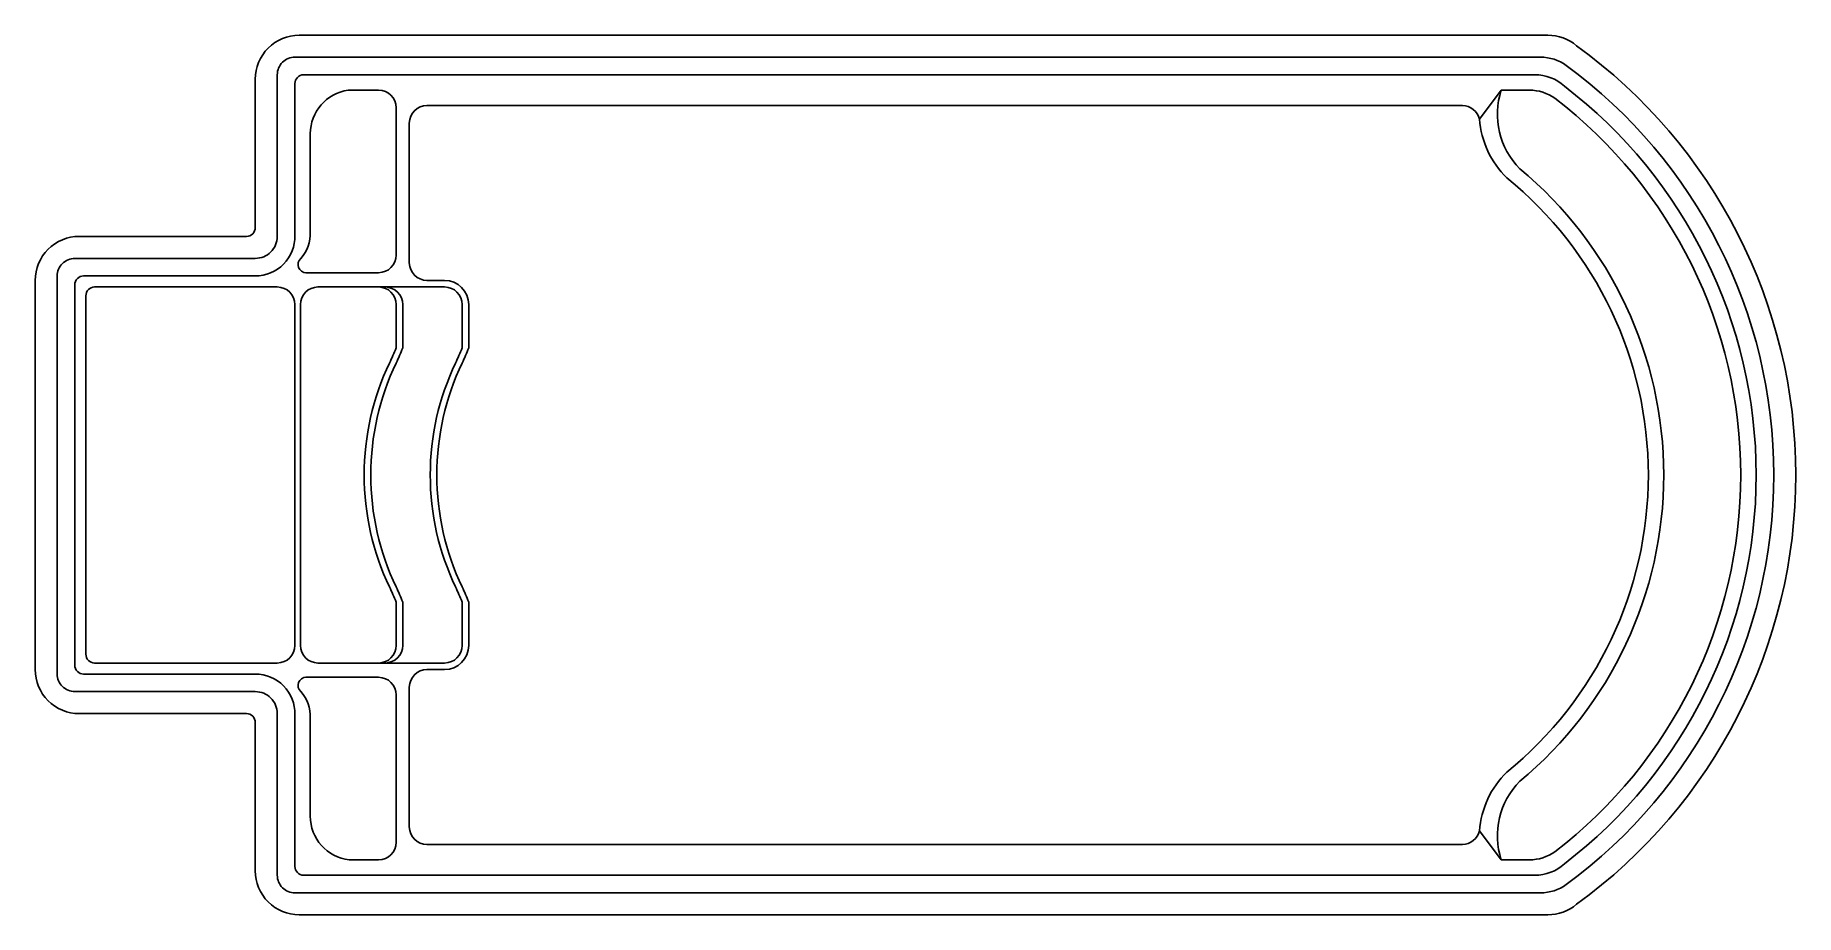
# Model space of a CAD drawing. Extents: x -1338.13 to -1330.13, y 380.42 to 384.42.
import ezdxf

# ---------------------------------------------------------------- set-up
doc = ezdxf.new("R2010")
doc.units = 0
doc.header["$LTSCALE"] = 10
doc.header["$MEASUREMENT"] = 0
doc.layers.add('Piscinas_Fibratec', color=4, linetype='CONTINUOUS')

msp = doc.modelspace()

# ---------------------------------------------------------------- linework, layer by layer
at = {"layer": 'Piscinas_Fibratec', "color": 1}
for p, q in [((-1336.7111, 384.1662), (-1336.5733, 384.1662)), ((-1331.4716, 384.1662), (-1331.5705, 384.0344)), ((-1331.4716, 384.1662), (-1331.3434, 384.1662)), ((-1336.4933, 384.0862), (-1336.4933, 383.5212)), ((-1336.3533, 384.0962), (-1335.8734, 384.0962)), ((-1335.8734, 384.0962), (-1331.6484, 384.0962)), ((-1336.4333, 384.0162), (-1336.4333, 383.5212)), ((-1336.8833, 383.9681), (-1336.8833, 383.5212)), ((-1336.4933, 383.5212), (-1336.4933, 383.4162)), ((-1336.4333, 383.5212), (-1336.4333, 383.3812)), ((-1337.5033, 383.5012), (-1337.4833, 383.5012)), ((-1336.9032, 383.3362), (-1336.7543, 383.3362)), ((-1336.7543, 383.3362), (-1336.5733, 383.3362)), ((-1336.3533, 383.3012), (-1336.3521, 383.3012)), ((-1336.3521, 383.3012), (-1336.2733, 383.3012)), ((-1337.9033, 382.4162), (-1337.9033, 383.2312)), ((-1337.8633, 383.2712), (-1337.5033, 383.2712)), ((-1337.5033, 383.2712), (-1337.4833, 383.2712)), ((-1337.4833, 383.2712), (-1337.1533, 383.2712)), ((-1337.1332, 383.2712), (-1337.1533, 383.2712)), ((-1337.1332, 383.2712), (-1337.0333, 383.2712)), ((-1336.8483, 383.2712), (-1336.5433, 383.2712)), ((-1336.4333, 383.2712), (-1336.5433, 383.2712)), ((-1336.4333, 383.2712), (-1336.3521, 383.2712)), ((-1336.3521, 383.2712), (-1336.2733, 383.2712)), ((-1336.9533, 383.1912), (-1336.9533, 382.4162)), ((-1336.9283, 383.1912), (-1336.9283, 382.4162)), ((-1336.4933, 383.1912), (-1336.4933, 382.994)), ((-1336.4633, 383.1912), (-1336.4633, 382.994)), ((-1336.1933, 383.1912), (-1336.1933, 382.994)), ((-1336.1633, 383.1912), (-1336.1633, 382.994)), ((-1337.9033, 382.4162), (-1337.9033, 381.6012)), ((-1336.9533, 381.6412), (-1336.9533, 382.4162)), ((-1336.9283, 381.6412), (-1336.9283, 382.4162)), ((-1336.4933, 381.6412), (-1336.4933, 381.8384)), ((-1336.4633, 381.6412), (-1336.4633, 381.8384)), ((-1336.1933, 381.6412), (-1336.1933, 381.8384)), ((-1336.1633, 381.6412), (-1336.1633, 381.8384)), ((-1337.8633, 381.5612), (-1337.5033, 381.5612)), ((-1337.5033, 381.5612), (-1337.4833, 381.5612)), ((-1337.4833, 381.5612), (-1337.1533, 381.5612)), ((-1337.1332, 381.5612), (-1337.1533, 381.5612)), ((-1337.1332, 381.5612), (-1337.0333, 381.5612)), ((-1336.8483, 381.5612), (-1336.5433, 381.5612)), ((-1336.4333, 381.5612), (-1336.5433, 381.5612)), ((-1336.4333, 381.5612), (-1336.3521, 381.5612)), ((-1336.3533, 381.5312), (-1336.3521, 381.5312)), ((-1336.3521, 381.5612), (-1336.2733, 381.5612)), ((-1336.3521, 381.5312), (-1336.2733, 381.5312)), ((-1336.9032, 381.4962), (-1336.7543, 381.4962)), ((-1336.7543, 381.4962), (-1336.5733, 381.4962)), ((-1336.4333, 381.3112), (-1336.4333, 381.4512)), ((-1336.4933, 381.3112), (-1336.4933, 381.4162)), ((-1336.8833, 380.8666), (-1336.8833, 381.3112)), ((-1336.4933, 380.7462), (-1336.4933, 381.3112)), ((-1336.4333, 380.8162), (-1336.4333, 381.3112)), ((-1336.8833, 380.8666), (-1336.8833, 380.8648)), ((-1336.3533, 380.7362), (-1335.8734, 380.7362)), ((-1335.8734, 380.7362), (-1331.6484, 380.7362)), ((-1331.4716, 380.6662), (-1331.5705, 380.798)), ((-1336.7065, 380.6662), (-1336.5733, 380.6662)), ((-1331.4716, 380.6662), (-1331.3434, 380.6662))]:
    msp.add_line(p, q, dxfattribs=at)
at = {"layer": 'Piscinas_Fibratec'}
msp.add_lwpolyline([(-1338.1333, 381.5312), (-1338.1333, 382.4162), (-1338.1333, 383.3012, -0.414214), (-1337.9333, 383.5012), (-1337.1733, 383.5012, 0.414214), (-1337.1333, 383.5412), (-1337.1333, 383.5512), (-1337.1333, 384.2162, -0.414214), (-1336.9333, 384.4162), (-1336.4733, 384.4162), (-1331.2598, 384.4162, -0.178828), (-1331.1298, 384.3682, -0.240494), (-1330.1333, 382.4162, -0.240494), (-1331.1298, 380.4642, -0.178828), (-1331.2598, 380.4162), (-1336.4733, 380.4162), (-1336.9333, 380.4162, -0.414214), (-1337.1333, 380.6162), (-1337.1333, 381.2812), (-1337.1333, 381.2912, 0.414214), (-1337.1733, 381.3312), (-1337.5033, 381.3312), (-1337.9333, 381.3312, -0.414214)], format="xyb", close=True, dxfattribs=at)
at = {"layer": 'Piscinas_Fibratec', "color": 2}
for points in [[(-1338.0333, 381.5112), (-1338.0333, 382.4162), (-1338.0333, 383.3212, -0.414214), (-1337.9533, 383.4012), (-1337.5033, 383.4012), (-1337.4833, 383.4012), (-1337.1333, 383.4012, 0.414214), (-1337.0333, 383.5012), (-1337.0333, 384.2362, -0.414214), (-1336.9533, 384.3162), (-1336.4733, 384.3162), (-1331.3075, 384.3162), (-1331.2934, 384.3162, -0.157639), (-1331.1763, 384.2783, -0.238782), (-1330.2333, 382.4162, -0.238782), (-1331.1763, 380.5541, -0.157639), (-1331.2934, 380.5162), (-1331.3075, 380.5162), (-1336.4733, 380.5162), (-1336.9533, 380.5162, -0.414214), (-1337.0333, 380.5962), (-1337.0333, 381.3312, 0.414214), (-1337.1333, 381.4312), (-1337.4833, 381.4312), (-1337.5033, 381.4312), (-1337.9533, 381.4312, -0.414214)], [(-1337.9133, 381.5112), (-1337.5033, 381.5112), (-1337.4833, 381.5112), (-1337.1533, 381.5112), (-1337.1332, 381.5112, -0.420648), (-1336.9533, 381.3273), (-1336.9533, 381.3112), (-1336.9533, 380.6362, 0.414214), (-1336.9133, 380.5962), (-1336.4333, 380.5962), (-1331.3281, 380.5962), (-1331.3188, 380.5962, 0.186232), (-1331.1844, 380.648, 0.232971), (-1330.3133, 382.4162, 0.232971), (-1331.1844, 384.1844, 0.186232), (-1331.3188, 384.2362), (-1331.3281, 384.2362), (-1336.4333, 384.2362), (-1336.9133, 384.2362, 0.414214), (-1336.9533, 384.1962), (-1336.9533, 383.5212), (-1336.9533, 383.5051, -0.420648), (-1337.1332, 383.3212), (-1337.1533, 383.3212), (-1337.4833, 383.3212), (-1337.5033, 383.3212), (-1337.9133, 383.3212, 0.414214), (-1337.9533, 383.2812), (-1337.9533, 382.4162), (-1337.9533, 381.5512, 0.414214)]]:
    msp.add_lwpolyline(points, format="xyb", close=True, dxfattribs=at)
at = {"layer": 'Piscinas_Fibratec', "color": 1}
for centre, radius, start, end in [((-1336.6833, 383.9681), 0.2, 98.00895, 180), ((-1336.5733, 384.0862), 0.08, 0, 90), ((-1331.1394, 384.056), 0.35, 161.65676, 224.92322), ((-1331.3434, 383.9662), 0.2, 54.77301, 90), ((-1336.3533, 384.0162), 0.08, 90, 180), ((-1331.6484, 384.0162), 0.08, 13.1248, 90), ((-1332.5433, 382.4162), 2.16, 0, 52.4883), ((-1331.1517, 384.0662), 0.42, 184.34694, 225.43301), ((-1332.5433, 382.4162), 1.74, 0, 50.92394), ((-1332.5433, 382.4162), 1.81, 0, 50.30412), ((-1337.0632, 383.5173), 0.18, 319.65866, 1.2558), ((-1336.9025, 383.3727), 0.0366, 130.03646, 271.10008), ((-1336.5733, 383.4162), 0.08, 270, 0), ((-1336.3533, 383.3812), 0.08, 180, 270), ((-1336.2733, 383.1912), 0.11, 0, 90), ((-1337.8633, 383.2312), 0.04, 90, 180), ((-1337.0333, 383.1912), 0.08, 0, 90), ((-1336.8483, 383.1912), 0.08, 90, 180), ((-1336.5733, 383.1912), 0.08, 0, 90), ((-1336.5433, 383.1912), 0.08, 0, 90), ((-1336.2733, 383.1912), 0.08, 0, 90), ((-1337.5933, 383.4347), 1.185, 334.54906, 338.16673), ((-1337.5633, 383.4347), 1.185, 334.54906, 338.16673), ((-1337.2933, 383.4347), 1.185, 334.54906, 338.16673), ((-1337.2633, 383.4347), 1.185, 334.54906, 338.16673), ((-1335.4533, 382.4162), 1.185, 154.54906, 180), ((-1335.4233, 382.4162), 1.185, 154.54906, 180), ((-1335.1533, 382.4162), 1.185, 154.54906, 180), ((-1335.1233, 382.4162), 1.185, 154.54906, 180), ((-1335.4533, 382.4162), 1.185, 180, 205.45094), ((-1335.4233, 382.4162), 1.185, 180, 205.45094), ((-1335.1533, 382.4162), 1.185, 180, 205.45094), ((-1335.1233, 382.4162), 1.185, 180, 205.45094), ((-1332.5433, 382.4162), 1.74, 309.07606, 0), ((-1332.5433, 382.4162), 1.81, 309.69588, 0), ((-1332.5433, 382.4162), 2.16, 307.5117, 0), ((-1337.5933, 381.3977), 1.185, 21.83327, 25.45094), ((-1337.5633, 381.3977), 1.185, 21.83327, 25.45094), ((-1337.2933, 381.3977), 1.185, 21.83327, 25.45094), ((-1337.2633, 381.3977), 1.185, 21.83327, 25.45094), ((-1337.8633, 381.6012), 0.04, 180, 270), ((-1337.0333, 381.6412), 0.08, 270, 0), ((-1336.8483, 381.6412), 0.08, 180, 270), ((-1336.5733, 381.6412), 0.08, 270, 0), ((-1336.5433, 381.6412), 0.08, 270, 0), ((-1336.2733, 381.6412), 0.08, 270, 0), ((-1336.2733, 381.6412), 0.11, 270, 0), ((-1336.3533, 381.4512), 0.08, 90, 180), ((-1336.9025, 381.4596), 0.0366, 88.89992, 229.96354), ((-1336.5733, 381.4162), 0.08, 0, 90), ((-1337.0632, 381.3151), 0.18, 358.7442, 40.34134), ((-1331.1517, 380.7662), 0.42, 134.56699, 175.65306), ((-1331.1394, 380.7763), 0.35, 135.07678, 198.34324), ((-1336.6833, 380.8648), 0.2, 180, 263.32848), ((-1336.3533, 380.8162), 0.08, 180, 270), ((-1336.5733, 380.7462), 0.08, 270, 0), ((-1331.6484, 380.8162), 0.08, 270, 346.8752), ((-1331.3434, 380.8662), 0.2, 270, 305.22699)]:
    msp.add_arc(centre, radius, start, end, dxfattribs=at)

doc.saveas('drawing.dxf')
